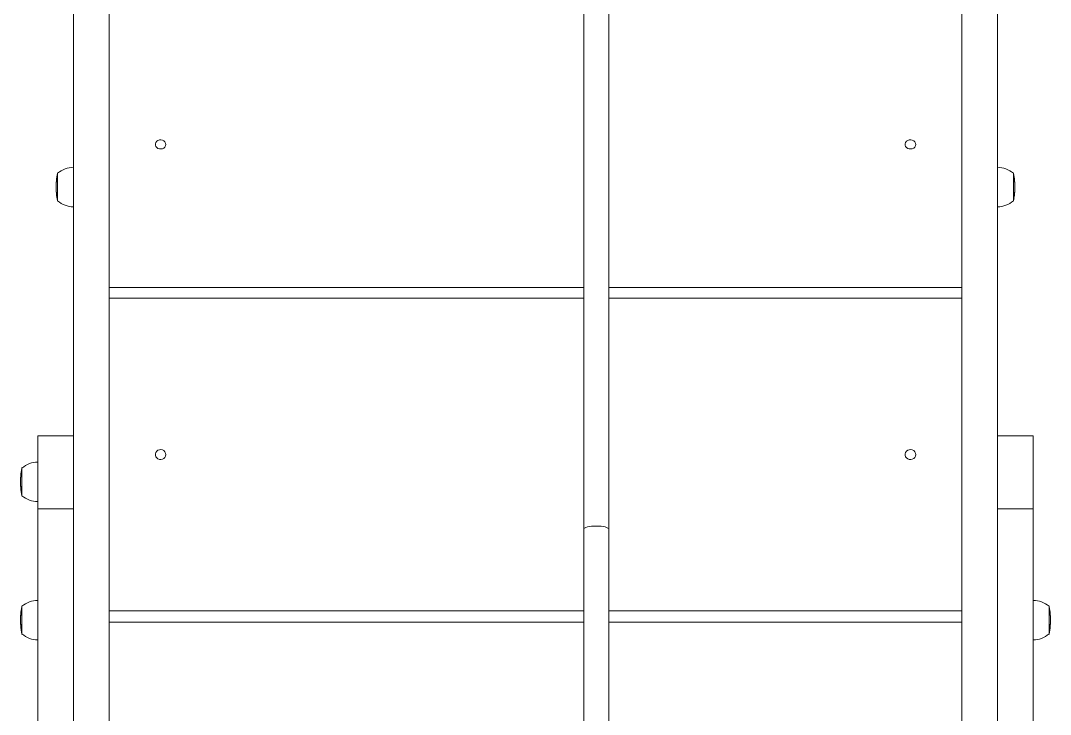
# Model space of a CAD drawing. Header units: millimetres. Extents: x -9848 to 7178, y -5300 to 6667.
# Drawn here: x -2578 to -1798, y 2710 to 3236 of the extents above; entities that cross this region are included whole.
import ezdxf

# ---------------------------------------------------------------- set-up
doc = ezdxf.new("R2010")
doc.units = ezdxf.units.MM
doc.layers.add('DIKOM_ОБЪЕКТ', color=7, linetype='Continuous')

msp = doc.modelspace()

# ---------------------------------------------------------------- linework, layer by layer
at = {"layer": 'DIKOM_ОБЪЕКТ', "color": 7, "linetype": 'Continuous', "lineweight": 15}
for p, q in [((-2538.08, 3750.13), (-2538.08, 2578.87)), ((-2511.08, 2548.6), (-2511.08, 3750.13)), ((-1865.08, 3750.13), (-1865.08, 2677.57)), ((-1838.08, 2622.79), (-1838.08, 3750.13)), ((-2151.58, 3674.14), (-2151.58, 2849.92)), ((-2132.58, 2849.92), (-2132.58, 3674.14)), ((-2551.06, 3113.19), (-2551.07, 3112.95)), ((-2551.04, 3113.42), (-2551.03, 3113.63)), ((-2550.08, 3098.57), (-2550.08, 3120.17)), ((-1826.08, 3120.17), (-1826.08, 3112.07)), ((-1825.12, 3113.57), (-1825.11, 3113.41)), ((-1825.08, 3112.95), (-1825.09, 3113.13)), ((-2551.13, 3110.76), (-2551.13, 3110.95)), ((-2551.13, 3110.78), (-2551.13, 3109.93)), ((-2551.13, 3109.93), (-2551.13, 3108.89)), ((-2551.13, 3109.6), (-2551.13, 3109.93)), ((-2551.13, 3108.87), (-2551.13, 3108.51)), ((-2551.13, 3108.49), (-2551.13, 3107.89)), ((-2551.11, 3112.1), (-2551.09, 3112.4)), ((-2550.97, 3104.95), (-2550.97, 3104.96)), ((-2550.87, 3103.26), (-2550.97, 3104.95)), ((-2550.94, 3104.85), (-2550.88, 3103.43)), ((-1826.08, 3112.07), (-1826.08, 3098.57)), ((-1825.06, 3112.34), (-1825.05, 3112.1)), ((-1825.03, 3110.1), (-1825.03, 3110.23)), ((-1825.03, 3109.6), (-1825.03, 3109.51)), ((-1825.02, 3110.25), (-1825.02, 3110.84)), ((-1825.02, 3108.74), (-1825.02, 3109.6)), ((-1825.02, 3108.38), (-1825.02, 3108.74)), ((-1825.02, 3107.89), (-1825.02, 3108.38)), ((-2550.84, 3103.09), (-2550.71, 3102.89)), ((-2550.7, 3102.58), (-2550.82, 3102.81)), ((-2550.7, 3102.57), (-2550.7, 3102.58)), ((-2550.66, 3102.58), (-2550.7, 3102.58)), ((-2550.66, 3102.57), (-2550.7, 3102.57)), ((-1825.46, 3101.92), (-1825.45, 3101.93)), ((-1825.43, 3102.33), (-1825.33, 3103.63)), ((-1825.31, 3103.37), (-1825.41, 3102.33)), ((-1825.3, 3103.7), (-1825.3, 3103.7)), ((-1825.28, 3104.07), (-1825.18, 3104.27)), ((-1825.23, 3103.88), (-1825.27, 3103.73)), ((-1825.18, 3104.27), (-1825.18, 3104.29)), ((-2511.08, 3033.21), (-2151.58, 3033.21)), ((-2132.58, 3033.21), (-1865.08, 3033.21)), ((-2151.58, 3025.08), (-2511.08, 3025.08)), ((-1865.08, 3025.08), (-2132.58, 3025.08)), ((-2538.08, 2920.65), (-2565.08, 2920.65)), ((-2565.08, 2865.47), (-2565.08, 2920.65)), ((-1811.08, 2920.65), (-1838.08, 2920.65)), ((-1811.08, 2865.47), (-1811.08, 2920.65)), ((-2577.08, 2875.04), (-2577.08, 2896.64)), ((-2578.13, 2887.29), (-2578.13, 2887.44)), ((-2578.13, 2887.31), (-2578.13, 2886.31)), ((-2578.11, 2888.49), (-2578.09, 2888.57)), ((-2578.06, 2889.39), (-2578.08, 2889.31)), ((-2578.06, 2889.76), (-2578.03, 2889.84)), ((-2577.72, 2892.96), (-2577.74, 2892.96)), ((-2577.69, 2893.36), (-2577.66, 2893.43)), ((-2578.13, 2886.14), (-2578.13, 2885.08)), ((-2578.13, 2885.69), (-2578.13, 2886.14)), ((-2578.13, 2885.08), (-2578.13, 2884.84)), ((-2578.13, 2884.86), (-2578.13, 2884.98)), ((-2578.13, 2884.75), (-2578.13, 2884.36)), ((-2578.09, 2882.45), (-2578.09, 2882.45)), ((-2577.97, 2880.99), (-2577.97, 2881.01)), ((-2577.92, 2880.4), (-2577.97, 2880.99)), ((-2577.94, 2880.78), (-2577.89, 2879.96)), ((-2577.83, 2879.4), (-2577.71, 2878.76)), ((-2577.7, 2878.56), (-2577.77, 2879.04)), ((-2577.7, 2878.55), (-2577.7, 2878.56)), ((-2577.68, 2878.56), (-2577.7, 2878.56)), ((-2577.68, 2878.55), (-2577.7, 2878.55)), ((-2565.08, 2865.47), (-2538.08, 2865.47)), ((-2565.08, 2665.66), (-2565.08, 2865.47)), ((-1838.08, 2865.47), (-1811.08, 2865.47)), ((-1811.08, 2865.47), (-1811.08, 2665.66)), ((-2151.58, 2849.92), (-2151.58, 2578.01)), ((-2132.58, 2569.38), (-2132.58, 2849.92)), ((-2578.05, 2784.96), (-2578.03, 2785.13)), ((-2577.73, 2788.19), (-2577.74, 2788.19)), ((-2577.68, 2788.58), (-2577.66, 2788.69)), ((-2577.08, 2770.21), (-2577.08, 2791.81)), ((-2511.08, 2788.02), (-2151.58, 2788.02)), ((-2132.58, 2788.02), (-1865.08, 2788.02)), ((-1799.08, 2791.81), (-1799.08, 2782.29)), ((-1798.49, 2788.66), (-1798.48, 2788.58)), ((-1798.42, 2788.16), (-1798.41, 2788.16)), ((-1798.41, 2788.12), (-1798.41, 2788.16)), ((-1798.12, 2785.1), (-1798.1, 2784.96)), ((-2578.13, 2782.44), (-2578.13, 2782.62)), ((-2578.13, 2782.47), (-2578.13, 2781.39)), ((-2578.13, 2781.41), (-2578.13, 2780.35)), ((-2578.13, 2781), (-2578.13, 2781.4)), ((-2578.13, 2780.35), (-2578.13, 2779.99)), ((-2578.13, 2779.99), (-2578.13, 2779.54)), ((-2578.11, 2783.68), (-2578.09, 2783.86)), ((-2578.06, 2784.67), (-2578.08, 2784.5)), ((-2578.06, 2777.2), (-2578.07, 2777.24)), ((-2151.58, 2779.47), (-2511.08, 2779.47)), ((-1865.08, 2779.47), (-2132.58, 2779.47)), ((-1799.08, 2782.29), (-1799.08, 2770.21)), ((-1798.08, 2784.5), (-1798.09, 2784.65)), ((-1798.07, 2777.62), (-1798.07, 2777.63)), ((-1798.06, 2783.83), (-1798.04, 2783.68)), ((-1798.03, 2781.54), (-1798.03, 2781.7)), ((-1798.03, 2781.04), (-1798.03, 2780.93)), ((-1798.03, 2780.07), (-1798.03, 2779.95)), ((-1798.02, 2781.71), (-1798.02, 2782.49)), ((-1798.02, 2780.21), (-1798.02, 2781.04)), ((-1798.02, 2780.06), (-1798.02, 2780.21)), ((-1798.02, 2779.54), (-1798.02, 2779.88)), ((-2577.97, 2776.29), (-2577.97, 2776.31)), ((-2577.9, 2775.4), (-2577.97, 2776.29)), ((-2577.94, 2776.12), (-2577.88, 2775)), ((-2577.84, 2774.65), (-2577.71, 2774.11)), ((-2577.7, 2773.87), (-2577.79, 2774.33)), ((-2577.7, 2773.86), (-2577.7, 2773.87)), ((-2577.67, 2773.87), (-2577.7, 2773.87)), ((-2577.67, 2773.86), (-2577.7, 2773.86)), ((-1798.44, 2773.77), (-1798.33, 2774.9)), ((-1798.31, 2774.79), (-1798.39, 2774.15)), ((-1798.28, 2775.36), (-1798.21, 2775.82)), ((-1798.24, 2775.42), (-1798.27, 2775.15)), ((-1798.09, 2777.17), (-1798.09, 2777.17))]:
    msp.add_line(p, q, dxfattribs=at)
at = {"layer": 'DIKOM_ОБЪЕКТ', "color": 7, "linetype": 'Continuous', "lineweight": 15, "flags": 128}
for points in [[(-2468.08, 3141.69), (-2468.25, 3140.67), (-2468.77, 3139.74), (-2469.58, 3138.98), (-2470.62, 3138.46), (-2471.78, 3138.23), (-2472.97, 3138.31), (-2474.08, 3138.69), (-2475.01, 3139.33), (-2475.68, 3140.19), (-2476.03, 3141.18), (-2476.03, 3142.21), (-2475.68, 3143.2), (-2475.01, 3144.06), (-2474.08, 3144.7), (-2472.97, 3145.08), (-2471.78, 3145.16), (-2470.62, 3144.93), (-2469.58, 3144.41), (-2468.77, 3143.65), (-2468.25, 3142.72), (-2468.08, 3141.69)], [(-1900.08, 3141.69), (-1900.25, 3140.67), (-1900.77, 3139.74), (-1901.58, 3138.98), (-1902.62, 3138.46), (-1903.78, 3138.23), (-1904.97, 3138.31), (-1906.08, 3138.69), (-1907.01, 3139.33), (-1907.68, 3140.19), (-1908.03, 3141.18), (-1908.03, 3142.21), (-1907.68, 3143.2), (-1907.01, 3144.06), (-1906.08, 3144.7), (-1904.97, 3145.08), (-1903.78, 3145.16), (-1902.62, 3144.93), (-1901.58, 3144.41), (-1900.77, 3143.65), (-1900.25, 3142.72), (-1900.08, 3141.69)], [(-2468.08, 2906.55), (-2468.25, 2905.43), (-2468.77, 2904.41), (-2469.58, 2903.58), (-2470.62, 2903.02), (-2471.78, 2902.77), (-2472.97, 2902.85), (-2474.08, 2903.26), (-2475.01, 2903.97), (-2475.68, 2904.9), (-2476.03, 2905.98), (-2476.03, 2907.11), (-2475.68, 2908.2), (-2475.01, 2909.13), (-2474.08, 2909.83), (-2472.97, 2910.25), (-2471.78, 2910.33), (-2470.62, 2910.08), (-2469.58, 2909.52), (-2468.77, 2908.69), (-2468.25, 2907.67), (-2468.08, 2906.55)], [(-1900.08, 2906.55), (-1900.25, 2905.43), (-1900.77, 2904.41), (-1901.58, 2903.58), (-1902.62, 2903.02), (-1903.78, 2902.77), (-1904.97, 2902.85), (-1906.08, 2903.26), (-1907.01, 2903.97), (-1907.68, 2904.9), (-1908.03, 2905.98), (-1908.03, 2907.11), (-1907.68, 2908.2), (-1907.01, 2909.13), (-1906.08, 2909.83), (-1904.97, 2910.25), (-1903.78, 2910.33), (-1902.62, 2910.08), (-1901.58, 2909.52), (-1900.77, 2908.69), (-1900.25, 2907.67), (-1900.08, 2906.55)], [(-2142.08, 2852.34), (-2143.93, 2852.3), (-2145.71, 2852.16), (-2147.36, 2851.94), (-2148.79, 2851.63), (-2149.98, 2851.27), (-2150.85, 2850.85), (-2151.39, 2850.39), (-2151.58, 2849.92)], [(-2132.58, 2849.92), (-2132.76, 2850.39), (-2133.3, 2850.85), (-2134.18, 2851.27), (-2135.36, 2851.63), (-2136.8, 2851.94), (-2138.44, 2852.16), (-2140.22, 2852.3), (-2142.08, 2852.34)], [(-2577.88, 2774.95), (-2577.88, 2774.95), (-2577.88, 2774.95), (-2577.88, 2774.95), (-2577.88, 2774.95), (-2577.88, 2774.95), (-2577.88, 2774.95), (-2577.88, 2774.95), (-2577.88, 2774.95)]]:
    msp.add_lwpolyline(points, dxfattribs=at)
at = {"layer": 'DIKOM_ОБЪЕКТ', "color": 7, "linetype": 'Continuous', "lineweight": 15}
for centre, radius, start, end in [((-2537.92, 3105.69), 18.68, 90.49093, 130.62116), ((-1838.24, 3105.69), 18.68, 49.37884, 89.50907), ((-2509.29, 3110.84), 41.84, 177.12047, 178.27704), ((-2509.29, 3110.84), 41.84, 175.0665, 176.4771), ((-2509.29, 3110.84), 41.84, 167.12038, 170.87247), ((-1866.86, 3110.84), 41.84, 8.78941, 12.87962), ((-1866.86, 3110.84), 41.84, 3.52305, 5.32918), ((-1866.86, 3110.84), 41.84, 1.72029, 2.87862), ((-2509.29, 3110.84), 41.84, 178.92025, 179.36231), ((-2509.29, 3107.89), 41.84, 183.01524, 184.27078), ((-1866.86, 3107.89), 41.84, 355.73029, 356.8272), ((-1866.86, 3110.84), 41.84, 0, 1.07723), ((-2509.29, 3107.89), 41.84, 184.91663, 185.34074), ((-2509.29, 3107.89), 41.84, 185.34074, 185.8256), ((-2509.29, 3107.89), 41.84, 188.35007, 188.40787), ((-2509.29, 3107.89), 41.84, 188.40787, 188.73097), ((-2509.29, 3107.89), 41.84, 188.73097, 192.87962), ((-2537.92, 3113.05), 18.68, 229.37884, 269.50907), ((-1838.24, 3113.04), 18.68, 270.49093, 310.62116), ((-1866.86, 3107.89), 41.84, 347.12038, 350.44573), ((-1866.86, 3107.89), 41.84, 352.33791, 354.48837), ((-2536.29, 2887.31), 41.84, 167.12038, 171.69249), ((-2564.92, 2882.16), 18.68, 90.49093, 130.62116), ((-2536.29, 2887.31), 41.84, 177.2714, 178.3921), ((-2536.29, 2887.31), 41.84, 175.73088, 176.64785), ((-2536.29, 2887.31), 41.84, 172.32283, 175.08831), ((-2536.29, 2884.36), 41.84, 180, 182.61151), ((-2536.29, 2884.36), 41.84, 183.18891, 184.07746), ((-2536.29, 2884.36), 41.84, 184.703, 185.44794), ((-2536.29, 2884.36), 41.84, 186.03997, 186.81462), ((-2536.29, 2884.36), 41.84, 187.32323, 188.09359), ((-2536.29, 2884.36), 41.84, 188.72393, 192.87962), ((-2564.92, 2889.52), 18.68, 229.37884, 269.50907), ((-2564.92, 2777.34), 18.68, 90.49093, 130.62116), ((-1811.24, 2777.34), 18.68, 49.37884, 89.50907), ((-2536.29, 2782.49), 41.84, 175.62064, 176.61516), ((-2536.29, 2782.49), 41.84, 172.26399, 174.96699), ((-2536.29, 2782.49), 41.84, 167.12038, 171.6294), ((-1839.86, 2782.49), 41.84, 8.37126, 12.87962), ((-1839.86, 2782.49), 41.84, 5.14568, 7.7374), ((-1839.86, 2782.49), 41.84, 3.38525, 4.50373), ((-2536.29, 2779.54), 41.84, 180, 182.55133), ((-2536.29, 2782.49), 41.84, 177.24253, 178.37031), ((-2536.29, 2779.54), 41.84, 183.15053, 184.11435), ((-1839.86, 2782.49), 41.84, 1.62739, 2.75689), ((-1839.86, 2779.54), 41.84, 357.51022, 0), ((-1839.86, 2782.49), 41.84, 0, 1.00037), ((-2536.29, 2779.54), 41.84, 184.74383, 185.67851), ((-2536.29, 2779.54), 41.84, 186.29436, 186.65207), ((-2536.29, 2779.54), 41.84, 187.15517, 188.15506), ((-2536.29, 2779.54), 41.84, 188.78899, 192.87962), ((-2564.92, 2784.69), 18.68, 229.37884, 269.50907), ((-1811.24, 2784.69), 18.68, 270.49093, 310.62116), ((-1839.86, 2779.54), 41.84, 347.12038, 351.21108), ((-1839.86, 2779.54), 41.84, 351.84638, 352.06615), ((-1839.86, 2779.54), 41.84, 352.59746, 354.34697), ((-1839.86, 2779.54), 41.84, 354.90527, 355.25797), ((-1839.86, 2779.54), 41.84, 355.88693, 356.75788)]:
    msp.add_arc(centre, radius, start, end, dxfattribs=at)
for points, knots in [([(-2551.03, 3113.63), (-2551.04, 3113.56), (-2551.05, 3113.41), (-2551.05, 3113.27), (-2551.06, 3113.19)], [0, 0, 0, 0, 0.475727, 1, 1, 1, 1]), ([(-2550.82, 3115.93), (-2550.84, 3115.73), (-2550.88, 3115.41), (-2550.93, 3114.94), (-2550.96, 3114.63), (-2550.97, 3114.49), (-2550.97, 3114.44)], [0, 0, 0, 0, 0.377626, 0.625393, 0.873013, 1, 1, 1, 1]), ([(-2550.95, 3114.74), (-2550.95, 3114.74), (-2550.94, 3114.8), (-2550.93, 3114.97), (-2550.89, 3115.28), (-2550.86, 3115.58), (-2550.84, 3115.76), (-2550.83, 3115.83)], [0, 0, 0, 0, 0.001772, 0.248166, 0.495799, 0.811635, 1, 1, 1, 1]), ([(-2550.66, 3117.11), (-2550.69, 3116.91), (-2550.75, 3116.51), (-2550.79, 3116.12), (-2550.82, 3115.93)], [0, 0, 0, 0, 0.512246, 1, 1, 1, 1]), ([(-1825.32, 3115.82), (-1825.35, 3116.02), (-1825.4, 3116.43), (-1825.46, 3116.84), (-1825.49, 3117.05)], [0, 0, 0, 0, 0.489229, 1, 1, 1, 1]), ([(-1825.21, 3114.73), (-1825.21, 3114.75), (-1825.22, 3114.9), (-1825.26, 3115.29), (-1825.3, 3115.63), (-1825.32, 3115.82)], [0, 0, 0, 0, 0.072165, 0.468588, 1, 1, 1, 1]), ([(-1825.09, 3113.13), (-1825.1, 3113.21), (-1825.1, 3113.35), (-1825.11, 3113.5), (-1825.12, 3113.57)], [0, 0, 0, 0, 0.524301, 1, 1, 1, 1]), ([(-2551.12, 3111.31), (-2551.13, 3110.99), (-2551.13, 3110.63), (-2551.13, 3110.27), (-2551.13, 3110.22)], [0, 0, 0, 0, 0.875178, 1, 1, 1, 1]), ([(-2551.13, 3110.22), (-2551.13, 3110.12), (-2551.13, 3109.91), (-2551.13, 3109.71), (-2551.13, 3109.6)], [0, 0, 0, 0, 0.5, 1, 1, 1, 1]), ([(-2551.13, 3108.89), (-2551.13, 3108.82), (-2551.13, 3108.68), (-2551.12, 3108.25), (-2551.11, 3107.91), (-2551.11, 3107.74)], [0, 0, 0, 0, 0.334928, 0.662764, 1, 1, 1, 1]), ([(-2551.11, 3107.63), (-2551.12, 3107.78), (-2551.12, 3108.04), (-2551.13, 3108.35), (-2551.13, 3108.51), (-2551.13, 3108.57), (-2551.13, 3108.55), (-2551.13, 3108.55)], [0, 0, 0, 0, 0.2853, 0.526293, 0.767367, 0.99509, 1, 1, 1, 1]), ([(-2551.11, 3111.96), (-2551.11, 3111.89), (-2551.12, 3111.78), (-2551.12, 3111.67), (-2551.12, 3111.63)], [0, 0, 0, 0, 0.641225, 1, 1, 1, 1]), ([(-2551.09, 3112.4), (-2551.1, 3112.33), (-2551.1, 3112.18), (-2551.1, 3112.03), (-2551.11, 3111.96)], [0, 0, 0, 0, 0.483255, 1, 1, 1, 1]), ([(-2551.11, 3107.74), (-2551.1, 3107.53), (-2551.09, 3107.16), (-2551.08, 3106.61), (-2551.07, 3106.17), (-2551.06, 3105.83), (-2551.06, 3105.72), (-2551.06, 3105.66)], [0, 0, 0, 0, 0.225173, 0.412831, 0.60006, 0.800041, 1, 1, 1, 1]), ([(-2551.09, 3106.1), (-2551.09, 3106.17), (-2551.08, 3106.28), (-2551.09, 3106.61), (-2551.1, 3106.97), (-2551.11, 3107.33), (-2551.11, 3107.55), (-2551.11, 3107.63)], [0, 0, 0, 0, 0.301789, 0.49138, 0.681017, 0.876489, 1, 1, 1, 1]), ([(-2551.09, 3106.15), (-2551.09, 3106.12), (-2551.09, 3106.03), (-2551.09, 3106.03), (-2551.09, 3106.08), (-2551.09, 3106.1)], [0, 0, 0, 0, 0.192489, 0.669345, 1, 1, 1, 1]), ([(-2551.06, 3105.66), (-2551.06, 3105.61), (-2551.06, 3105.53), (-2551.07, 3105.71), (-2551.08, 3105.78)], [0, 0, 0, 0, 0.601482, 1, 1, 1, 1]), ([(-2551.02, 3104.95), (-2551.02, 3105), (-2551.03, 3105.19), (-2551.01, 3105.39), (-2551, 3105.53)], [0, 0, 0, 0, 0.241625, 1, 1, 1, 1]), ([(-2551, 3105.53), (-2550.99, 3105.41), (-2550.97, 3105.19), (-2550.95, 3104.96), (-2550.94, 3104.85)], [0, 0, 0, 0, 0.51306, 1, 1, 1, 1]), ([(-1825.19, 3105.03), (-1825.18, 3105.1), (-1825.17, 3105.25), (-1825.16, 3105.4), (-1825.15, 3105.47)], [0, 0, 0, 0, 0.477848, 1, 1, 1, 1]), ([(-1825.18, 3104.29), (-1825.17, 3104.41), (-1825.16, 3104.66), (-1825.18, 3104.91), (-1825.19, 3105.03)], [0, 0, 0, 0, 0.500121, 1, 1, 1, 1]), ([(-1825.15, 3105.47), (-1825.14, 3105.33), (-1825.12, 3105.09), (-1825.14, 3104.86), (-1825.15, 3104.78)], [0, 0, 0, 0, 0.629941, 1, 1, 1, 1]), ([(-1825.09, 3105.61), (-1825.09, 3105.7), (-1825.09, 3105.86), (-1825.08, 3106.35), (-1825.07, 3106.86), (-1825.05, 3107.33), (-1825.05, 3107.59), (-1825.04, 3107.68)], [0, 0, 0, 0, 0.303352, 0.50433, 0.705261, 0.898177, 1, 1, 1, 1]), ([(-1825.09, 3105.58), (-1825.09, 3105.56), (-1825.09, 3105.5), (-1825.09, 3105.57), (-1825.09, 3105.61)], [0, 0, 0, 0, 0.362186, 1, 1, 1, 1]), ([(-1825.04, 3107.58), (-1825.04, 3107.41), (-1825.05, 3107.1), (-1825.06, 3106.69), (-1825.07, 3106.36), (-1825.07, 3106.16), (-1825.07, 3106.08), (-1825.07, 3106.05)], [0, 0, 0, 0, 0.256042, 0.437094, 0.617787, 0.843503, 1, 1, 1, 1]), ([(-1825.07, 3106.05), (-1825.07, 3106), (-1825.07, 3105.94), (-1825.07, 3106.01), (-1825.07, 3106.02)], [0, 0, 0, 0, 0.837151, 1, 1, 1, 1]), ([(-1825.04, 3111.9), (-1825.05, 3111.97), (-1825.05, 3112.12), (-1825.05, 3112.27), (-1825.06, 3112.34)], [0, 0, 0, 0, 0.515679, 1, 1, 1, 1]), ([(-1825.03, 3111.59), (-1825.03, 3111.64), (-1825.03, 3111.74), (-1825.04, 3111.85), (-1825.04, 3111.9)], [0, 0, 0, 0, 0.502104, 1, 1, 1, 1]), ([(-1825.04, 3107.68), (-1825.04, 3107.9), (-1825.03, 3108.28), (-1825.02, 3108.63), (-1825.03, 3108.72), (-1825.03, 3108.74)], [0, 0, 0, 0, 0.493773, 0.857112, 1, 1, 1, 1]), ([(-1825.03, 3108.48), (-1825.03, 3108.45), (-1825.02, 3108.38), (-1825.03, 3108.13), (-1825.03, 3107.84), (-1825.04, 3107.65), (-1825.04, 3107.58)], [0, 0, 0, 0, 0.289656, 0.580286, 0.846205, 1, 1, 1, 1]), ([(-1825.03, 3109.51), (-1825.03, 3109.6), (-1825.03, 3109.7), (-1825.03, 3109.9), (-1825.03, 3110.01), (-1825.03, 3110.1)], [0, 0, 0, 0, 0.4438, 0.499988, 1, 1, 1, 1]), ([(-2550.88, 3103.43), (-2550.88, 3103.38), (-2550.87, 3103.3), (-2550.86, 3103.21), (-2550.86, 3103.16), (-2550.86, 3103.14)], [0, 0, 0, 0, 0.499928, 0.749905, 1, 1, 1, 1]), ([(-2550.82, 3102.81), (-2550.83, 3102.89), (-2550.85, 3103.04), (-2550.86, 3103.18), (-2550.87, 3103.26)], [0, 0, 0, 0, 0.502256, 1, 1, 1, 1]), ([(-2550.86, 3103.14), (-2550.86, 3103.14), (-2550.86, 3103.14), (-2550.86, 3103.13), (-2550.86, 3103.13)], [0, 0, 0, 0, 0.526696, 1, 1, 1, 1]), ([(-2550.86, 3103.13), (-2550.85, 3103.13), (-2550.85, 3103.12), (-2550.85, 3103.1), (-2550.84, 3103.09), (-2550.84, 3103.09)], [0, 0, 0, 0, 0.499897, 0.749939, 1, 1, 1, 1]), ([(-2550.69, 3101.84), (-2550.7, 3101.96), (-2550.72, 3102.21), (-2550.71, 3102.45), (-2550.7, 3102.57)], [0, 0, 0, 0, 0.500192, 1, 1, 1, 1]), ([(-2550.71, 3102.89), (-2550.69, 3102.79), (-2550.66, 3102.59), (-2550.63, 3102.39), (-2550.61, 3102.27)], [0, 0, 0, 0, 0.45636, 1, 1, 1, 1]), ([(-2550.62, 3101.4), (-2550.63, 3101.48), (-2550.66, 3101.63), (-2550.68, 3101.78), (-2550.69, 3101.84)], [0, 0, 0, 0, 0.563563, 1, 1, 1, 1]), ([(-2550.61, 3102.27), (-2550.63, 3102.13), (-2550.66, 3101.84), (-2550.63, 3101.55), (-2550.62, 3101.4)], [0, 0, 0, 0, 0.500152, 1, 1, 1, 1]), ([(-1825.54, 3101.34), (-1825.52, 3101.49), (-1825.49, 3101.78), (-1825.52, 3102.07), (-1825.53, 3102.22)], [0, 0, 0, 0, 0.500136, 1, 1, 1, 1]), ([(-1825.45, 3101.95), (-1825.46, 3101.86), (-1825.49, 3101.65), (-1825.52, 3101.45), (-1825.54, 3101.34)], [0, 0, 0, 0, 0.455658, 1, 1, 1, 1]), ([(-1825.53, 3102.22), (-1825.52, 3102.3), (-1825.5, 3102.44), (-1825.48, 3102.59), (-1825.47, 3102.66)], [0, 0, 0, 0, 0.563545, 1, 1, 1, 1]), ([(-1825.47, 3102.66), (-1825.45, 3102.53), (-1825.43, 3102.29), (-1825.45, 3102.05), (-1825.46, 3101.92)], [0, 0, 0, 0, 0.500191, 1, 1, 1, 1]), ([(-1825.33, 3103.63), (-1825.33, 3103.7), (-1825.31, 3103.85), (-1825.29, 3104), (-1825.28, 3104.07)], [0, 0, 0, 0, 0.501294, 1, 1, 1, 1]), ([(-1825.3, 3103.7), (-1825.3, 3103.64), (-1825.3, 3103.56), (-1825.31, 3103.45), (-1825.31, 3103.4), (-1825.31, 3103.37)], [0, 0, 0, 0, 0.499839, 0.750078, 1, 1, 1, 1]), ([(-1825.3, 3103.7), (-1825.3, 3103.7), (-1825.3, 3103.7), (-1825.3, 3103.7), (-1825.3, 3103.7)], [0, 0, 0, 0, 0.553022, 1, 1, 1, 1]), ([(-1825.27, 3103.73), (-1825.28, 3103.72), (-1825.28, 3103.71), (-1825.29, 3103.71), (-1825.29, 3103.71)], [0, 0, 0, 0, 0.666575, 1, 1, 1, 1]), ([(-2578.12, 2888.04), (-2578.13, 2887.53), (-2578.13, 2886.96), (-2578.13, 2886.38), (-2578.13, 2886.33)], [0, 0, 0, 0, 0.896923, 1, 1, 1, 1]), ([(-2578.11, 2888.12), (-2578.11, 2888.1), (-2578.12, 2888.08), (-2578.12, 2888.05), (-2578.12, 2888.04)], [0, 0, 0, 0, 0.498504, 1, 1, 1, 1]), ([(-2578.09, 2888.57), (-2578.1, 2888.5), (-2578.1, 2888.35), (-2578.1, 2888.19), (-2578.11, 2888.12)], [0, 0, 0, 0, 0.484285, 1, 1, 1, 1]), ([(-2578.03, 2889.84), (-2578.04, 2889.77), (-2578.05, 2889.62), (-2578.05, 2889.47), (-2578.06, 2889.39)], [0, 0, 0, 0, 0.475909, 1, 1, 1, 1]), ([(-2577.82, 2892.22), (-2577.84, 2892.01), (-2577.88, 2891.68), (-2577.93, 2891.23), (-2577.97, 2890.87), (-2578, 2890.61), (-2578.01, 2890.47), (-2578.01, 2890.45), (-2578.01, 2890.44)], [0, 0, 0, 0, 0.216702, 0.358855, 0.500914, 0.687949, 0.880708, 1, 1, 1, 1]), ([(-2577.98, 2890.9), (-2577.97, 2890.91), (-2577.97, 2890.94), (-2577.95, 2891.13), (-2577.93, 2891.35), (-2577.89, 2891.64), (-2577.86, 2891.94), (-2577.84, 2892.13), (-2577.83, 2892.2)], [0, 0, 0, 0, 0.278684, 0.446663, 0.583123, 0.720498, 0.895424, 1, 1, 1, 1]), ([(-2577.98, 2890.9), (-2577.98, 2890.89), (-2577.98, 2890.89), (-2577.98, 2890.89), (-2577.98, 2890.9)], [0, 0, 0, 0, 0.170997, 1, 1, 1, 1]), ([(-2577.83, 2892.2), (-2577.82, 2892.33), (-2577.79, 2892.58), (-2577.75, 2892.83), (-2577.74, 2892.96)], [0, 0, 0, 0, 0.487991, 1, 1, 1, 1]), ([(-2577.66, 2893.43), (-2577.69, 2893.22), (-2577.75, 2892.82), (-2577.79, 2892.41), (-2577.82, 2892.22)], [0, 0, 0, 0, 0.512273, 1, 1, 1, 1]), ([(-2578.13, 2886.33), (-2578.13, 2886.22), (-2578.13, 2886.01), (-2578.13, 2885.79), (-2578.13, 2885.69)], [0, 0, 0, 0, 0.499624, 1, 1, 1, 1]), ([(-2578.13, 2885.09), (-2578.13, 2884.99), (-2578.13, 2884.78), (-2578.12, 2884.29), (-2578.11, 2883.94), (-2578.11, 2883.76)], [0, 0, 0, 0, 0.335543, 0.66318, 1, 1, 1, 1]), ([(-2578.11, 2883.73), (-2578.12, 2883.88), (-2578.12, 2884.16), (-2578.13, 2884.52), (-2578.13, 2884.76), (-2578.13, 2884.83), (-2578.13, 2884.86)], [0, 0, 0, 0, 0.286819, 0.528883, 0.771153, 1, 1, 1, 1]), ([(-2578.11, 2883.76), (-2578.1, 2883.55), (-2578.09, 2883.16), (-2578.08, 2882.66), (-2578.07, 2882.29), (-2578.06, 2882.05), (-2578.06, 2882.01), (-2578.06, 2881.99)], [0, 0, 0, 0, 0.225408, 0.412985, 0.600121, 0.800078, 1, 1, 1, 1]), ([(-2578.09, 2882.45), (-2578.09, 2882.47), (-2578.08, 2882.51), (-2578.09, 2882.77), (-2578.1, 2883.08), (-2578.11, 2883.42), (-2578.11, 2883.65), (-2578.11, 2883.73)], [0, 0, 0, 0, 0.301833, 0.491443, 0.68098, 0.876341, 1, 1, 1, 1]), ([(-2578, 2881.32), (-2578.01, 2881.35), (-2578.04, 2881.4), (-2578.01, 2881.46), (-2578, 2881.49)], [0, 0, 0, 0, 0.500068, 1, 1, 1, 1]), ([(-2578, 2881.49), (-2577.99, 2881.37), (-2577.97, 2881.13), (-2577.95, 2880.89), (-2577.94, 2880.78)], [0, 0, 0, 0, 0.51331, 1, 1, 1, 1]), ([(-2577.71, 2878.76), (-2577.69, 2878.66), (-2577.66, 2878.45), (-2577.63, 2878.24), (-2577.61, 2878.13)], [0, 0, 0, 0, 0.455459, 1, 1, 1, 1]), ([(-2577.69, 2878.42), (-2577.7, 2878.44), (-2577.72, 2878.49), (-2577.71, 2878.53), (-2577.7, 2878.55)], [0, 0, 0, 0, 0.500165, 1, 1, 1, 1]), ([(-2577.61, 2878.13), (-2577.63, 2878.1), (-2577.66, 2878.06), (-2577.64, 2878.03), (-2577.64, 2878.02)], [0, 0, 0, 0, 0.782806, 1, 1, 1, 1]), ([(-2578.03, 2785.13), (-2578.04, 2785.05), (-2578.05, 2784.9), (-2578.05, 2784.75), (-2578.06, 2784.67)], [0, 0, 0, 0, 0.475766, 1, 1, 1, 1]), ([(-2577.82, 2787.49), (-2577.84, 2787.29), (-2577.88, 2786.95), (-2577.93, 2786.49), (-2577.97, 2786.12), (-2578, 2785.83), (-2578, 2785.73), (-2578.01, 2785.68)], [0, 0, 0, 0, 0.254905, 0.422071, 0.589146, 0.809133, 1, 1, 1, 1]), ([(-2577.98, 2786.05), (-2577.97, 2786.08), (-2577.97, 2786.13), (-2577.95, 2786.35), (-2577.93, 2786.58), (-2577.89, 2786.88), (-2577.86, 2787.18), (-2577.84, 2787.37), (-2577.83, 2787.44)], [0, 0, 0, 0, 0.278679, 0.446634, 0.583297, 0.72047, 0.895639, 1, 1, 1, 1]), ([(-2577.83, 2787.44), (-2577.82, 2787.57), (-2577.79, 2787.82), (-2577.75, 2788.06), (-2577.74, 2788.19)], [0, 0, 0, 0, 0.48824, 1, 1, 1, 1]), ([(-2577.66, 2788.69), (-2577.69, 2788.49), (-2577.75, 2788.08), (-2577.79, 2787.68), (-2577.82, 2787.49)], [0, 0, 0, 0, 0.512148, 1, 1, 1, 1]), ([(-1798.32, 2787.41), (-1798.35, 2787.61), (-1798.4, 2788.03), (-1798.46, 2788.45), (-1798.49, 2788.66)], [0, 0, 0, 0, 0.489267, 1, 1, 1, 1]), ([(-1798.41, 2788.16), (-1798.4, 2788.03), (-1798.36, 2787.78), (-1798.33, 2787.53), (-1798.32, 2787.4)], [0, 0, 0, 0, 0.509986, 1, 1, 1, 1]), ([(-1798.16, 2785.77), (-1798.16, 2785.79), (-1798.16, 2785.85), (-1798.18, 2786.07), (-1798.21, 2786.4), (-1798.26, 2786.86), (-1798.3, 2787.21), (-1798.32, 2787.41)], [0, 0, 0, 0, 0.103089, 0.317584, 0.49388, 0.709939, 1, 1, 1, 1]), ([(-1798.32, 2787.4), (-1798.3, 2787.24), (-1798.27, 2786.99), (-1798.23, 2786.65), (-1798.21, 2786.37), (-1798.19, 2786.16), (-1798.18, 2786.1), (-1798.18, 2786.07)], [0, 0, 0, 0, 0.252064, 0.409635, 0.567219, 0.77207, 1, 1, 1, 1]), ([(-1798.09, 2784.65), (-1798.1, 2784.73), (-1798.1, 2784.88), (-1798.11, 2785.03), (-1798.12, 2785.1)], [0, 0, 0, 0, 0.524745, 1, 1, 1, 1]), ([(-2578.12, 2783.21), (-2578.13, 2782.74), (-2578.13, 2782.21), (-2578.13, 2781.69), (-2578.13, 2781.63)], [0, 0, 0, 0, 0.89687, 1, 1, 1, 1]), ([(-2578.13, 2781.63), (-2578.13, 2781.53), (-2578.13, 2781.31), (-2578.13, 2781.1), (-2578.13, 2781)], [0, 0, 0, 0, 0.500006, 1, 1, 1, 1]), ([(-2578.13, 2780.35), (-2578.13, 2780.26), (-2578.13, 2780.07), (-2578.12, 2779.61), (-2578.11, 2779.26), (-2578.11, 2779.08)], [0, 0, 0, 0, 0.330047, 0.660447, 1, 1, 1, 1]), ([(-2578.11, 2779.03), (-2578.12, 2779.18), (-2578.12, 2779.45), (-2578.13, 2779.79), (-2578.13, 2780.01), (-2578.13, 2780.06), (-2578.13, 2780.09)], [0, 0, 0, 0, 0.286924, 0.529076, 0.771231, 1, 1, 1, 1]), ([(-2578.11, 2783.41), (-2578.11, 2783.38), (-2578.12, 2783.31), (-2578.12, 2783.25), (-2578.12, 2783.21)], [0, 0, 0, 0, 0.498507, 1, 1, 1, 1]), ([(-2578.09, 2783.86), (-2578.1, 2783.79), (-2578.1, 2783.64), (-2578.1, 2783.49), (-2578.11, 2783.41)], [0, 0, 0, 0, 0.484179, 1, 1, 1, 1]), ([(-2578.11, 2779.08), (-2578.1, 2778.87), (-2578.09, 2778.49), (-2578.08, 2777.97), (-2578.07, 2777.57), (-2578.06, 2777.3), (-2578.06, 2777.23), (-2578.06, 2777.2)], [0, 0, 0, 0, 0.225334, 0.412909, 0.600103, 0.800068, 1, 1, 1, 1]), ([(-2578.09, 2777.65), (-2578.09, 2777.69), (-2578.08, 2777.75), (-2578.09, 2778.04), (-2578.1, 2778.37), (-2578.11, 2778.72), (-2578.11, 2778.94), (-2578.11, 2779.03)], [0, 0, 0, 0, 0.301811, 0.491406, 0.681078, 0.876421, 1, 1, 1, 1]), ([(-2578.09, 2777.67), (-2578.09, 2777.66), (-2578.09, 2777.62), (-2578.09, 2777.64), (-2578.09, 2777.65)], [0, 0, 0, 0, 0.375704, 1, 1, 1, 1]), ([(-1798.09, 2777.17), (-1798.09, 2777.23), (-1798.09, 2777.33), (-1798.08, 2777.76), (-1798.07, 2778.23), (-1798.05, 2778.69), (-1798.05, 2778.96), (-1798.04, 2779.05)], [0, 0, 0, 0, 0.303336, 0.504297, 0.70529, 0.898222, 1, 1, 1, 1]), ([(-1798.04, 2779.01), (-1798.04, 2778.83), (-1798.05, 2778.52), (-1798.06, 2778.13), (-1798.07, 2777.84), (-1798.07, 2777.68), (-1798.07, 2777.64), (-1798.07, 2777.62)], [0, 0, 0, 0, 0.25613, 0.437063, 0.617893, 0.843564, 1, 1, 1, 1]), ([(-1798.04, 2783.38), (-1798.05, 2783.46), (-1798.05, 2783.61), (-1798.05, 2783.76), (-1798.06, 2783.83)], [0, 0, 0, 0, 0.515827, 1, 1, 1, 1]), ([(-1798.03, 2783.24), (-1798.03, 2783.26), (-1798.03, 2783.31), (-1798.04, 2783.36), (-1798.04, 2783.38)], [0, 0, 0, 0, 0.502006, 1, 1, 1, 1]), ([(-1798.04, 2779.05), (-1798.04, 2779.28), (-1798.03, 2779.68), (-1798.02, 2780.07), (-1798.03, 2780.19), (-1798.03, 2780.23)], [0, 0, 0, 0, 0.489858, 0.85005, 1, 1, 1, 1]), ([(-1798.03, 2780.03), (-1798.03, 2779.98), (-1798.02, 2779.88), (-1798.03, 2779.58), (-1798.03, 2779.27), (-1798.04, 2779.08), (-1798.04, 2779.01)], [0, 0, 0, 0, 0.289755, 0.58037, 0.846029, 1, 1, 1, 1]), ([(-1798.03, 2780.93), (-1798.03, 2781.02), (-1798.03, 2781.13), (-1798.03, 2781.33), (-1798.03, 2781.44), (-1798.03, 2781.54)], [0, 0, 0, 0, 0.443665, 0.500006, 1, 1, 1, 1]), ([(-2578.02, 2776.54), (-2578.02, 2776.56), (-2578.03, 2776.66), (-2578.01, 2776.75), (-2578, 2776.82)], [0, 0, 0, 0, 0.270704, 1, 1, 1, 1]), ([(-2578, 2776.82), (-2577.99, 2776.7), (-2577.97, 2776.47), (-2577.95, 2776.23), (-2577.94, 2776.12)], [0, 0, 0, 0, 0.512724, 1, 1, 1, 1]), ([(-2577.85, 2774.69), (-2577.85, 2774.69), (-2577.85, 2774.68), (-2577.84, 2774.66), (-2577.84, 2774.65)], [0, 0, 0, 0, 0.234467, 1, 1, 1, 1]), ([(-2577.7, 2773.61), (-2577.71, 2773.63), (-2577.72, 2773.72), (-2577.71, 2773.81), (-2577.7, 2773.86)], [0, 0, 0, 0, 0.327069, 1, 1, 1, 1]), ([(-2577.71, 2774.11), (-2577.69, 2774.01), (-2577.66, 2773.8), (-2577.63, 2773.59), (-2577.61, 2773.48)], [0, 0, 0, 0, 0.45593, 1, 1, 1, 1]), ([(-2577.61, 2773.48), (-2577.63, 2773.41), (-2577.66, 2773.3), (-2577.64, 2773.19), (-2577.63, 2773.15)], [0, 0, 0, 0, 0.624948, 1, 1, 1, 1]), ([(-1798.53, 2773.45), (-1798.52, 2773.54), (-1798.5, 2773.69), (-1798.48, 2773.84), (-1798.47, 2773.9)], [0, 0, 0, 0, 0.56304, 1, 1, 1, 1]), ([(-1798.52, 2773.15), (-1798.52, 2773.18), (-1798.49, 2773.28), (-1798.52, 2773.38), (-1798.53, 2773.45)], [0, 0, 0, 0, 0.318058, 1, 1, 1, 1]), ([(-1798.47, 2773.9), (-1798.45, 2773.85), (-1798.43, 2773.75), (-1798.45, 2773.65), (-1798.45, 2773.61)], [0, 0, 0, 0, 0.583291, 1, 1, 1, 1]), ([(-1798.33, 2774.9), (-1798.33, 2774.98), (-1798.31, 2775.13), (-1798.29, 2775.28), (-1798.28, 2775.36)], [0, 0, 0, 0, 0.501726, 1, 1, 1, 1]), ([(-1798.3, 2775.04), (-1798.3, 2775), (-1798.3, 2774.94), (-1798.31, 2774.85), (-1798.31, 2774.81), (-1798.31, 2774.79)], [0, 0, 0, 0, 0.499924, 0.74996, 1, 1, 1, 1]), ([(-1798.27, 2775.15), (-1798.28, 2775.13), (-1798.28, 2775.1), (-1798.29, 2775.07), (-1798.3, 2775.06), (-1798.3, 2775.05)], [0, 0, 0, 0, 0.499722, 0.749847, 1, 1, 1, 1]), ([(-1798.3, 2775.05), (-1798.3, 2775.05), (-1798.3, 2775.05), (-1798.3, 2775.04), (-1798.3, 2775.04)], [0, 0, 0, 0, 0.550137, 1, 1, 1, 1]), ([(-1798.19, 2776.34), (-1798.18, 2776.41), (-1798.17, 2776.56), (-1798.16, 2776.71), (-1798.15, 2776.79)], [0, 0, 0, 0, 0.477388, 1, 1, 1, 1]), ([(-1798.17, 2776.08), (-1798.17, 2776.11), (-1798.16, 2776.2), (-1798.18, 2776.28), (-1798.19, 2776.34)], [0, 0, 0, 0, 0.329015, 1, 1, 1, 1]), ([(-1798.15, 2776.79), (-1798.14, 2776.72), (-1798.12, 2776.64), (-1798.13, 2776.55), (-1798.14, 2776.54)], [0, 0, 0, 0, 0.809172, 1, 1, 1, 1])]:
    msp.add_open_spline(points, degree=3, knots=knots, dxfattribs=at)

doc.saveas('drawing.dxf')
